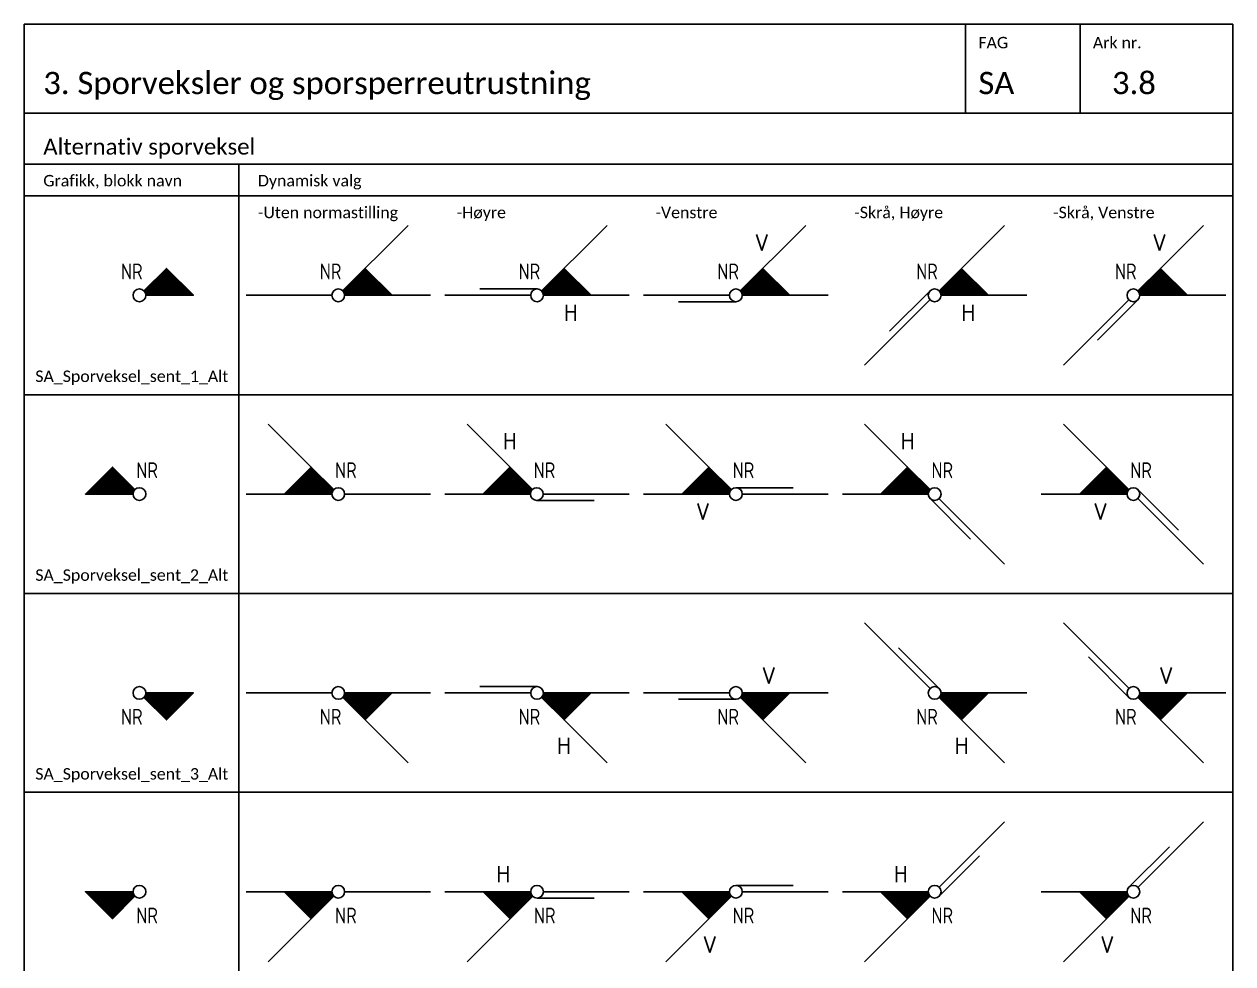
# Model space of a CAD drawing. Header units: millimetres. Extents: x -210 to 2500, y -2763 to 277.
# Drawn here: x 1470 to 1660, y -484.7 to -337 of the extents above; entities that cross this region are included whole.
import ezdxf
from ezdxf.enums import TextEntityAlignment as Align

# ---------------------------------------------------------------- set-up
doc = ezdxf.new("R2010")
doc.units = ezdxf.units.MM
for name, color, linetype in [('RAMME', 5, 'Continuous'), ('RAMME SYMBOLER', 4, 'Continuous'), ('RAMME TEKST', 7, 'Continuous'), ('SIG-SPOR enlinje', 5, 'Continuous'), ('SIG-Sporveksler', 2, 'Continuous'), ('SIG_ATT_Tekst25', 2, 'Continuous')]:
    doc.layers.add(name, color=color, linetype=linetype)
doc.layers.add('Wipeout', color=7, linetype='Continuous', true_color=0xfffefd)
doc.styles.add('Calibri', font='calibri.ttf')
doc.styles.add('ISOCP', font='isocp.shx', dxfattribs={"width": 0.9})

# ---------------------------------------------------------------- blocks, each defined once
blk = doc.blocks.new('*U27')
at = {"linetype": 'ByBlock', "lineweight": -2}
h = blk.add_hatch(color=0, dxfattribs=at)
h.dxf.hatch_style = 1
edge = h.paths.add_edge_path()
edge.add_line((1, 0), (6, 0))
edge.add_line((6, 0), (6, 6))
edge.add_line((6, 6), (0.71, 0.71))
edge.add_arc((0, 0), 1, 0, 45, ccw=False)
at = {"color": 0, "linetype": 'ByBlock', "lineweight": -2}
for points in [[(1, 0), (6, 0), (6, 6), (0.71, 0.71, -0.198912), (1, 0)], [(1.1, 0.1), (5.9, 0.1), (5.9, 5.76), (0.85, 0.7, -0.151986)], [(1.18, 0.2), (5.8, 0.2), (5.8, 5.52), (0.98, 0.7, -0.113104)], [(1.26, 0.3), (5.7, 0.3), (5.7, 5.28), (1.11, 0.68, -0.080086)], [(1.34, 0.4), (5.6, 0.4), (5.6, 5.03), (1.23, 0.67, -0.051519)], [(1.41, 0.5), (5.5, 0.5), (5.5, 4.79), (1.35, 0.65, -0.026437)], [(1.48, 0.6), (5.4, 0.6), (5.4, 4.55), (1.47, 0.62, -0.004151)]]:
    blk.add_lwpolyline(points, format="xyb", close=True, dxfattribs=at)
for points in [[(1.69, 0.7), (5.3, 0.7), (5.3, 4.31)], [(1.93, 0.8), (5.2, 0.8), (5.2, 4.07)], [(2.17, 0.9), (5.1, 0.9), (5.1, 3.83)], [(2.41, 1), (5, 1), (5, 3.59)], [(2.66, 1.1), (4.9, 1.1), (4.9, 3.34)], [(2.9, 1.2), (4.8, 1.2), (4.8, 3.1)], [(3.14, 1.3), (4.7, 1.3), (4.7, 2.86)], [(3.38, 1.4), (4.6, 1.4), (4.6, 2.62)], [(3.62, 1.5), (4.5, 1.5), (4.5, 2.38)], [(3.86, 1.6), (4.4, 1.6), (4.4, 2.14)], [(4.1, 1.7), (4.3, 1.7), (4.3, 1.9)]]:
    blk.add_lwpolyline(points, close=True, dxfattribs=at)
blk = doc.blocks.new('*U316')
at = {"layer": 'SIG_ATT_Tekst25', "linetype": 'ByBlock', "lineweight": -2, "style": 'ISOCP', "width": 0.9}
blk.add_attdef('NR', text='', height=2.5, dxfattribs=at).set_placement((0.5, 2.5), align=Align.RIGHT)
blk.add_wipeout([(-1, 0), (-0.99, 0.13), (-0.97, 0.26), (-0.92, 0.38), (-0.87, 0.5), (-0.79, 0.61), (-0.71, 0.71), (-0.61, 0.79), (-0.5, 0.87), (-0.38, 0.92), (-0.26, 0.97), (-0.13, 0.99), (0, 1), (0.13, 0.99), (0.26, 0.97), (0.38, 0.92), (0.5, 0.87), (0.61, 0.79), (0.71, 0.71), (0.79, 0.61), (0.87, 0.5), (0.92, 0.38), (0.97, 0.26), (0.99, 0.13), (1, 0), (0.99, -0.13), (0.97, -0.26), (0.92, -0.38), (0.87, -0.5), (0.79, -0.61), (0.71, -0.71), (0.61, -0.79), (0.5, -0.87), (0.38, -0.92), (0.26, -0.97), (0.13, -0.99), (0, -1), (-0.13, -0.99), (-0.26, -0.97), (-0.38, -0.92), (-0.5, -0.87), (-0.61, -0.79), (-0.71, -0.71), (-0.79, -0.61), (-0.87, -0.5), (-0.92, -0.38), (-0.97, -0.26), (-0.99, -0.13)]).dxf.layer = 'Wipeout'
at = {"color": 0, "linetype": 'ByBlock', "lineweight": -2}
blk.add_circle((0, 0), 1, dxfattribs=at)
at = {"color": 0, "linetype": 'ByBlock', "lineweight": -2, "xscale": -1, "rotation": 225}
blk.add_blockref('*U27', (0, 0), dxfattribs=at)
blk = doc.blocks.new('*U317')
at = {"color": 0, "linetype": 'ByBlock', "lineweight": -2}
for p, q in [((4.61, -4), (4.61, -1.5)), ((6, -4), (6, -1.5)), ((4.61, -2.61), (6, -2.61))]:
    blk.add_line(p, q, dxfattribs=at)
at = {"layer": 'SIG_ATT_Tekst25', "linetype": 'ByBlock', "lineweight": -2, "style": 'ISOCP', "width": 0.9}
blk.add_attdef('NR', text='', height=2.5, dxfattribs=at).set_placement((0.5, 2.5), align=Align.RIGHT)
blk.add_wipeout([(-1, 0), (-0.99, 0.13), (-0.97, 0.26), (-0.92, 0.38), (-0.87, 0.5), (-0.79, 0.61), (-0.71, 0.71), (-0.61, 0.79), (-0.5, 0.87), (-0.38, 0.92), (-0.26, 0.97), (-0.13, 0.99), (0, 1), (0.13, 0.99), (0.26, 0.97), (0.38, 0.92), (0.5, 0.87), (0.61, 0.79), (0.71, 0.71), (0.79, 0.61), (0.87, 0.5), (0.92, 0.38), (0.97, 0.26), (0.99, 0.13), (1, 0), (0.99, -0.13), (0.97, -0.26), (0.92, -0.38), (0.87, -0.5), (0.79, -0.61), (0.71, -0.71), (0.61, -0.79), (0.5, -0.87), (0.38, -0.92), (0.26, -0.97), (0.13, -0.99), (0, -1), (-0.13, -0.99), (-0.26, -0.97), (-0.38, -0.92), (-0.5, -0.87), (-0.61, -0.79), (-0.71, -0.71), (-0.79, -0.61), (-0.87, -0.5), (-0.92, -0.38), (-0.97, -0.26), (-0.99, -0.13)]).dxf.layer = 'Wipeout'
at = {"color": 0, "linetype": 'ByBlock', "lineweight": -2}
blk.add_line((0, 1), (-9, 1), dxfattribs=at)
blk.add_circle((0, 0), 1, dxfattribs=at)
at = {"color": 0, "linetype": 'ByBlock', "lineweight": -2, "xscale": -1, "rotation": 225}
blk.add_blockref('*U27', (0, 0), dxfattribs=at)
blk = doc.blocks.new('*U318')
at = {"color": 0, "linetype": 'ByBlock', "lineweight": -2}
for q in [(3.27, 9.56), (4.94, 9.56)]:
    blk.add_line((4.11, 7.06), q, dxfattribs=at)
at = {"layer": 'SIG_ATT_Tekst25', "linetype": 'ByBlock', "lineweight": -2, "style": 'ISOCP', "width": 0.9}
blk.add_attdef('NR', text='', height=2.5, dxfattribs=at).set_placement((0.5, 2.5), align=Align.RIGHT)
blk.add_wipeout([(-1, 0), (-0.99, 0.13), (-0.97, 0.26), (-0.92, 0.38), (-0.87, 0.5), (-0.79, 0.61), (-0.71, 0.71), (-0.61, 0.79), (-0.5, 0.87), (-0.38, 0.92), (-0.26, 0.97), (-0.13, 0.99), (0, 1), (0.13, 0.99), (0.26, 0.97), (0.38, 0.92), (0.5, 0.87), (0.61, 0.79), (0.71, 0.71), (0.79, 0.61), (0.87, 0.5), (0.92, 0.38), (0.97, 0.26), (0.99, 0.13), (1, 0), (0.99, -0.13), (0.97, -0.26), (0.92, -0.38), (0.87, -0.5), (0.79, -0.61), (0.71, -0.71), (0.61, -0.79), (0.5, -0.87), (0.38, -0.92), (0.26, -0.97), (0.13, -0.99), (0, -1), (-0.13, -0.99), (-0.26, -0.97), (-0.38, -0.92), (-0.5, -0.87), (-0.61, -0.79), (-0.71, -0.71), (-0.79, -0.61), (-0.87, -0.5), (-0.92, -0.38), (-0.97, -0.26), (-0.99, -0.13)]).dxf.layer = 'Wipeout'
at = {"color": 0, "linetype": 'ByBlock', "lineweight": -2}
blk.add_line((0, -1), (-9, -1), dxfattribs=at)
blk.add_circle((0, 0), 1, dxfattribs=at)
at = {"color": 0, "linetype": 'ByBlock', "lineweight": -2, "xscale": -1, "rotation": 225}
blk.add_blockref('*U27', (0, 0), dxfattribs=at)
blk = doc.blocks.new('*U319')
at = {"color": 0, "linetype": 'ByBlock', "lineweight": -2}
for p, q in [((4.61, -4), (4.61, -1.5)), ((6, -4), (6, -1.5)), ((4.61, -2.61), (6, -2.61))]:
    blk.add_line(p, q, dxfattribs=at)
at = {"layer": 'SIG_ATT_Tekst25', "linetype": 'ByBlock', "lineweight": -2, "style": 'ISOCP', "width": 0.9}
blk.add_attdef('NR', text='', height=2.5, dxfattribs=at).set_placement((0.5, 2.5), align=Align.RIGHT)
blk.add_wipeout([(-1, 0), (-0.99, 0.13), (-0.97, 0.26), (-0.92, 0.38), (-0.87, 0.5), (-0.79, 0.61), (-0.71, 0.71), (-0.61, 0.79), (-0.5, 0.87), (-0.38, 0.92), (-0.26, 0.97), (-0.13, 0.99), (0, 1), (0.13, 0.99), (0.26, 0.97), (0.38, 0.92), (0.5, 0.87), (0.61, 0.79), (0.71, 0.71), (0.79, 0.61), (0.87, 0.5), (0.92, 0.38), (0.97, 0.26), (0.99, 0.13), (1, 0), (0.99, -0.13), (0.97, -0.26), (0.92, -0.38), (0.87, -0.5), (0.79, -0.61), (0.71, -0.71), (0.61, -0.79), (0.5, -0.87), (0.38, -0.92), (0.26, -0.97), (0.13, -0.99), (0, -1), (-0.13, -0.99), (-0.26, -0.97), (-0.38, -0.92), (-0.5, -0.87), (-0.61, -0.79), (-0.71, -0.71), (-0.79, -0.61), (-0.87, -0.5), (-0.92, -0.38), (-0.97, -0.26), (-0.99, -0.13)]).dxf.layer = 'Wipeout'
at = {"color": 0, "linetype": 'ByBlock', "lineweight": -2}
blk.add_line((-0.71, 0.71), (-7.07, -5.66), dxfattribs=at)
blk.add_circle((0, 0), 1, dxfattribs=at)
at = {"color": 0, "linetype": 'ByBlock', "lineweight": -2, "xscale": -1, "rotation": 225}
blk.add_blockref('*U27', (0, 0), dxfattribs=at)
blk = doc.blocks.new('*U315')
at = {"color": 0, "linetype": 'ByBlock', "lineweight": -2}
for q in [(3.27, 9.56), (4.94, 9.56)]:
    blk.add_line((4.11, 7.06), q, dxfattribs=at)
at = {"layer": 'SIG_ATT_Tekst25', "linetype": 'ByBlock', "lineweight": -2, "style": 'ISOCP', "width": 0.9}
blk.add_attdef('NR', text='', height=2.5, dxfattribs=at).set_placement((0.5, 2.5), align=Align.RIGHT)
blk.add_wipeout([(-1, 0), (-0.99, 0.13), (-0.97, 0.26), (-0.92, 0.38), (-0.87, 0.5), (-0.79, 0.61), (-0.71, 0.71), (-0.61, 0.79), (-0.5, 0.87), (-0.38, 0.92), (-0.26, 0.97), (-0.13, 0.99), (0, 1), (0.13, 0.99), (0.26, 0.97), (0.38, 0.92), (0.5, 0.87), (0.61, 0.79), (0.71, 0.71), (0.79, 0.61), (0.87, 0.5), (0.92, 0.38), (0.97, 0.26), (0.99, 0.13), (1, 0), (0.99, -0.13), (0.97, -0.26), (0.92, -0.38), (0.87, -0.5), (0.79, -0.61), (0.71, -0.71), (0.61, -0.79), (0.5, -0.87), (0.38, -0.92), (0.26, -0.97), (0.13, -0.99), (0, -1), (-0.13, -0.99), (-0.26, -0.97), (-0.38, -0.92), (-0.5, -0.87), (-0.61, -0.79), (-0.71, -0.71), (-0.79, -0.61), (-0.87, -0.5), (-0.92, -0.38), (-0.97, -0.26), (-0.99, -0.13)]).dxf.layer = 'Wipeout'
at = {"color": 0, "linetype": 'ByBlock', "lineweight": -2}
blk.add_line((0.71, -0.71), (-5.66, -7.07), dxfattribs=at)
blk.add_circle((0, 0), 1, dxfattribs=at)
at = {"color": 0, "linetype": 'ByBlock', "lineweight": -2, "xscale": -1, "rotation": 225}
blk.add_blockref('*U27', (0, 0), dxfattribs=at)
blk = doc.blocks.new('*U28')
at = {"linetype": 'ByBlock', "lineweight": -2}
h = blk.add_hatch(color=0, dxfattribs=at)
h.dxf.hatch_style = 1
edge = h.paths.add_edge_path()
edge.add_line((1, 0), (6, 0))
edge.add_line((6, 0), (6, 6))
edge.add_line((6, 6), (0.71, 0.71))
edge.add_arc((0, 0), 1, 0, 45, ccw=False)
at = {"color": 0, "linetype": 'ByBlock', "lineweight": -2}
for points in [[(1, 0), (6, 0), (6, 6), (0.71, 0.71, -0.198912), (1, 0)], [(1.1, 0.1), (5.9, 0.1), (5.9, 5.76), (0.85, 0.7, -0.151986)], [(1.18, 0.2), (5.8, 0.2), (5.8, 5.52), (0.98, 0.7, -0.113104)], [(1.26, 0.3), (5.7, 0.3), (5.7, 5.28), (1.11, 0.68, -0.080086)], [(1.34, 0.4), (5.6, 0.4), (5.6, 5.03), (1.23, 0.67, -0.051519)], [(1.41, 0.5), (5.5, 0.5), (5.5, 4.79), (1.35, 0.65, -0.026437)], [(1.48, 0.6), (5.4, 0.6), (5.4, 4.55), (1.47, 0.62, -0.004151)]]:
    blk.add_lwpolyline(points, format="xyb", close=True, dxfattribs=at)
for points in [[(1.69, 0.7), (5.3, 0.7), (5.3, 4.31)], [(1.93, 0.8), (5.2, 0.8), (5.2, 4.07)], [(2.17, 0.9), (5.1, 0.9), (5.1, 3.83)], [(2.41, 1), (5, 1), (5, 3.59)], [(2.66, 1.1), (4.9, 1.1), (4.9, 3.34)], [(2.9, 1.2), (4.8, 1.2), (4.8, 3.1)], [(3.14, 1.3), (4.7, 1.3), (4.7, 2.86)], [(3.38, 1.4), (4.6, 1.4), (4.6, 2.62)], [(3.62, 1.5), (4.5, 1.5), (4.5, 2.38)], [(3.86, 1.6), (4.4, 1.6), (4.4, 2.14)], [(4.1, 1.7), (4.3, 1.7), (4.3, 1.9)]]:
    blk.add_lwpolyline(points, close=True, dxfattribs=at)
blk = doc.blocks.new('*U324')
at = {"layer": 'SIG_ATT_Tekst25', "linetype": 'ByBlock', "lineweight": -2, "style": 'ISOCP', "width": 0.9}
blk.add_attdef('NR', (-0.5, 2.5), '', height=2.5, dxfattribs=at)
blk.add_wipeout([(-1, 0), (-0.99, 0.13), (-0.97, 0.26), (-0.92, 0.38), (-0.87, 0.5), (-0.79, 0.61), (-0.71, 0.71), (-0.61, 0.79), (-0.5, 0.87), (-0.38, 0.92), (-0.26, 0.97), (-0.13, 0.99), (0, 1), (0.13, 0.99), (0.26, 0.97), (0.38, 0.92), (0.5, 0.87), (0.61, 0.79), (0.71, 0.71), (0.79, 0.61), (0.87, 0.5), (0.92, 0.38), (0.97, 0.26), (0.99, 0.13), (1, 0), (0.99, -0.13), (0.97, -0.26), (0.92, -0.38), (0.87, -0.5), (0.79, -0.61), (0.71, -0.71), (0.61, -0.79), (0.5, -0.87), (0.38, -0.92), (0.26, -0.97), (0.13, -0.99), (0, -1), (-0.13, -0.99), (-0.26, -0.97), (-0.38, -0.92), (-0.5, -0.87), (-0.61, -0.79), (-0.71, -0.71), (-0.79, -0.61), (-0.87, -0.5), (-0.92, -0.38), (-0.97, -0.26), (-0.99, -0.13)]).dxf.layer = 'Wipeout'
at = {"color": 0, "linetype": 'ByBlock', "lineweight": -2}
blk.add_circle((0, 0), 1, dxfattribs=at)
at = {"color": 0, "linetype": 'ByBlock', "lineweight": -2, "rotation": 135}
blk.add_blockref('*U28', (0, 0), dxfattribs=at)
blk = doc.blocks.new('*U320')
at = {"color": 0, "linetype": 'ByBlock', "lineweight": -2}
for p, q in [((-4.94, 7.06), (-4.94, 9.56)), ((-3.55, 7.06), (-3.55, 9.56)), ((-4.94, 8.45), (-3.55, 8.45))]:
    blk.add_line(p, q, dxfattribs=at)
at = {"layer": 'SIG_ATT_Tekst25', "linetype": 'ByBlock', "lineweight": -2, "style": 'ISOCP', "width": 0.9}
blk.add_attdef('NR', (-0.5, 2.5), '', height=2.5, dxfattribs=at)
blk.add_wipeout([(-1, 0), (-0.99, 0.13), (-0.97, 0.26), (-0.92, 0.38), (-0.87, 0.5), (-0.79, 0.61), (-0.71, 0.71), (-0.61, 0.79), (-0.5, 0.87), (-0.38, 0.92), (-0.26, 0.97), (-0.13, 0.99), (0, 1), (0.13, 0.99), (0.26, 0.97), (0.38, 0.92), (0.5, 0.87), (0.61, 0.79), (0.71, 0.71), (0.79, 0.61), (0.87, 0.5), (0.92, 0.38), (0.97, 0.26), (0.99, 0.13), (1, 0), (0.99, -0.13), (0.97, -0.26), (0.92, -0.38), (0.87, -0.5), (0.79, -0.61), (0.71, -0.71), (0.61, -0.79), (0.5, -0.87), (0.38, -0.92), (0.26, -0.97), (0.13, -0.99), (0, -1), (-0.13, -0.99), (-0.26, -0.97), (-0.38, -0.92), (-0.5, -0.87), (-0.61, -0.79), (-0.71, -0.71), (-0.79, -0.61), (-0.87, -0.5), (-0.92, -0.38), (-0.97, -0.26), (-0.99, -0.13)]).dxf.layer = 'Wipeout'
at = {"color": 0, "linetype": 'ByBlock', "lineweight": -2}
blk.add_line((0, -1), (9, -1), dxfattribs=at)
blk.add_circle((0, 0), 1, dxfattribs=at)
at = {"color": 0, "linetype": 'ByBlock', "lineweight": -2, "rotation": 135}
blk.add_blockref('*U28', (0, 0), dxfattribs=at)
blk = doc.blocks.new('*U321')
at = {"color": 0, "linetype": 'ByBlock', "lineweight": -2}
for q in [(-6, -1.5), (-4.33, -1.5)]:
    blk.add_line((-5.17, -4), q, dxfattribs=at)
at = {"layer": 'SIG_ATT_Tekst25', "linetype": 'ByBlock', "lineweight": -2, "style": 'ISOCP', "width": 0.9}
blk.add_attdef('NR', (-0.5, 2.5), '', height=2.5, dxfattribs=at)
blk.add_wipeout([(-1, 0), (-0.99, 0.13), (-0.97, 0.26), (-0.92, 0.38), (-0.87, 0.5), (-0.79, 0.61), (-0.71, 0.71), (-0.61, 0.79), (-0.5, 0.87), (-0.38, 0.92), (-0.26, 0.97), (-0.13, 0.99), (0, 1), (0.13, 0.99), (0.26, 0.97), (0.38, 0.92), (0.5, 0.87), (0.61, 0.79), (0.71, 0.71), (0.79, 0.61), (0.87, 0.5), (0.92, 0.38), (0.97, 0.26), (0.99, 0.13), (1, 0), (0.99, -0.13), (0.97, -0.26), (0.92, -0.38), (0.87, -0.5), (0.79, -0.61), (0.71, -0.71), (0.61, -0.79), (0.5, -0.87), (0.38, -0.92), (0.26, -0.97), (0.13, -0.99), (0, -1), (-0.13, -0.99), (-0.26, -0.97), (-0.38, -0.92), (-0.5, -0.87), (-0.61, -0.79), (-0.71, -0.71), (-0.79, -0.61), (-0.87, -0.5), (-0.92, -0.38), (-0.97, -0.26), (-0.99, -0.13)]).dxf.layer = 'Wipeout'
at = {"color": 0, "linetype": 'ByBlock', "lineweight": -2}
blk.add_line((0, 1), (9, 1), dxfattribs=at)
blk.add_circle((0, 0), 1, dxfattribs=at)
at = {"color": 0, "linetype": 'ByBlock', "lineweight": -2, "rotation": 135}
blk.add_blockref('*U28', (0, 0), dxfattribs=at)
blk = doc.blocks.new('*U322')
at = {"color": 0, "linetype": 'ByBlock', "lineweight": -2}
for p, q in [((-4.94, 7.06), (-4.94, 9.56)), ((-3.55, 7.06), (-3.55, 9.56)), ((-4.94, 8.45), (-3.55, 8.45))]:
    blk.add_line(p, q, dxfattribs=at)
at = {"layer": 'SIG_ATT_Tekst25', "linetype": 'ByBlock', "lineweight": -2, "style": 'ISOCP', "width": 0.9}
blk.add_attdef('NR', (-0.5, 2.5), '', height=2.5, dxfattribs=at)
blk.add_wipeout([(-1, 0), (-0.99, 0.13), (-0.97, 0.26), (-0.92, 0.38), (-0.87, 0.5), (-0.79, 0.61), (-0.71, 0.71), (-0.61, 0.79), (-0.5, 0.87), (-0.38, 0.92), (-0.26, 0.97), (-0.13, 0.99), (0, 1), (0.13, 0.99), (0.26, 0.97), (0.38, 0.92), (0.5, 0.87), (0.61, 0.79), (0.71, 0.71), (0.79, 0.61), (0.87, 0.5), (0.92, 0.38), (0.97, 0.26), (0.99, 0.13), (1, 0), (0.99, -0.13), (0.97, -0.26), (0.92, -0.38), (0.87, -0.5), (0.79, -0.61), (0.71, -0.71), (0.61, -0.79), (0.5, -0.87), (0.38, -0.92), (0.26, -0.97), (0.13, -0.99), (0, -1), (-0.13, -0.99), (-0.26, -0.97), (-0.38, -0.92), (-0.5, -0.87), (-0.61, -0.79), (-0.71, -0.71), (-0.79, -0.61), (-0.87, -0.5), (-0.92, -0.38), (-0.97, -0.26), (-0.99, -0.13)]).dxf.layer = 'Wipeout'
at = {"color": 0, "linetype": 'ByBlock', "lineweight": -2}
blk.add_line((-0.71, -0.71), (5.66, -7.07), dxfattribs=at)
blk.add_circle((0, 0), 1, dxfattribs=at)
at = {"color": 0, "linetype": 'ByBlock', "lineweight": -2, "rotation": 135}
blk.add_blockref('*U28', (0, 0), dxfattribs=at)
blk = doc.blocks.new('*U323')
at = {"color": 0, "linetype": 'ByBlock', "lineweight": -2}
for q in [(-6, -1.5), (-4.33, -1.5)]:
    blk.add_line((-5.17, -4), q, dxfattribs=at)
at = {"layer": 'SIG_ATT_Tekst25', "linetype": 'ByBlock', "lineweight": -2, "style": 'ISOCP', "width": 0.9}
blk.add_attdef('NR', (-0.5, 2.5), '', height=2.5, dxfattribs=at)
blk.add_wipeout([(-1, 0), (-0.99, 0.13), (-0.97, 0.26), (-0.92, 0.38), (-0.87, 0.5), (-0.79, 0.61), (-0.71, 0.71), (-0.61, 0.79), (-0.5, 0.87), (-0.38, 0.92), (-0.26, 0.97), (-0.13, 0.99), (0, 1), (0.13, 0.99), (0.26, 0.97), (0.38, 0.92), (0.5, 0.87), (0.61, 0.79), (0.71, 0.71), (0.79, 0.61), (0.87, 0.5), (0.92, 0.38), (0.97, 0.26), (0.99, 0.13), (1, 0), (0.99, -0.13), (0.97, -0.26), (0.92, -0.38), (0.87, -0.5), (0.79, -0.61), (0.71, -0.71), (0.61, -0.79), (0.5, -0.87), (0.38, -0.92), (0.26, -0.97), (0.13, -0.99), (0, -1), (-0.13, -0.99), (-0.26, -0.97), (-0.38, -0.92), (-0.5, -0.87), (-0.61, -0.79), (-0.71, -0.71), (-0.79, -0.61), (-0.87, -0.5), (-0.92, -0.38), (-0.97, -0.26), (-0.99, -0.13)]).dxf.layer = 'Wipeout'
at = {"color": 0, "linetype": 'ByBlock', "lineweight": -2}
blk.add_line((0.71, 0.71), (7.07, -5.66), dxfattribs=at)
blk.add_circle((0, 0), 1, dxfattribs=at)
at = {"color": 0, "linetype": 'ByBlock', "lineweight": -2, "rotation": 135}
blk.add_blockref('*U28', (0, 0), dxfattribs=at)
blk = doc.blocks.new('*U29')
at = {"linetype": 'ByBlock', "lineweight": -2}
h = blk.add_hatch(color=0, dxfattribs=at)
h.dxf.hatch_style = 1
edge = h.paths.add_edge_path()
edge.add_line((1, 0), (6, 0))
edge.add_line((6, 0), (6, 6))
edge.add_line((6, 6), (0.71, 0.71))
edge.add_arc((0, 0), 1, 0, 45, ccw=False)
at = {"color": 0, "linetype": 'ByBlock', "lineweight": -2}
for points in [[(1, 0), (6, 0), (6, 6), (0.71, 0.71, -0.198912), (1, 0)], [(1.1, 0.1), (5.9, 0.1), (5.9, 5.76), (0.85, 0.7, -0.151986)], [(1.18, 0.2), (5.8, 0.2), (5.8, 5.52), (0.98, 0.7, -0.113104)], [(1.26, 0.3), (5.7, 0.3), (5.7, 5.28), (1.11, 0.68, -0.080086)], [(1.34, 0.4), (5.6, 0.4), (5.6, 5.03), (1.23, 0.67, -0.051519)], [(1.41, 0.5), (5.5, 0.5), (5.5, 4.79), (1.35, 0.65, -0.026437)], [(1.48, 0.6), (5.4, 0.6), (5.4, 4.55), (1.47, 0.62, -0.004151)]]:
    blk.add_lwpolyline(points, format="xyb", close=True, dxfattribs=at)
for points in [[(1.69, 0.7), (5.3, 0.7), (5.3, 4.31)], [(1.93, 0.8), (5.2, 0.8), (5.2, 4.07)], [(2.17, 0.9), (5.1, 0.9), (5.1, 3.83)], [(2.41, 1), (5, 1), (5, 3.59)], [(2.66, 1.1), (4.9, 1.1), (4.9, 3.34)], [(2.9, 1.2), (4.8, 1.2), (4.8, 3.1)], [(3.14, 1.3), (4.7, 1.3), (4.7, 2.86)], [(3.38, 1.4), (4.6, 1.4), (4.6, 2.62)], [(3.62, 1.5), (4.5, 1.5), (4.5, 2.38)], [(3.86, 1.6), (4.4, 1.6), (4.4, 2.14)], [(4.1, 1.7), (4.3, 1.7), (4.3, 1.9)]]:
    blk.add_lwpolyline(points, close=True, dxfattribs=at)
blk = doc.blocks.new('*U325')
at = {"layer": 'SIG_ATT_Tekst25', "linetype": 'ByBlock', "lineweight": -2, "style": 'ISOCP', "width": 0.9}
blk.add_attdef('NR', text='', height=2.5, dxfattribs=at).set_placement((0.5, -5), align=Align.RIGHT)
blk.add_wipeout([(-1, 0), (-0.99, 0.13), (-0.97, 0.26), (-0.92, 0.38), (-0.87, 0.5), (-0.79, 0.61), (-0.71, 0.71), (-0.61, 0.79), (-0.5, 0.87), (-0.38, 0.92), (-0.26, 0.97), (-0.13, 0.99), (0, 1), (0.13, 0.99), (0.26, 0.97), (0.38, 0.92), (0.5, 0.87), (0.61, 0.79), (0.71, 0.71), (0.79, 0.61), (0.87, 0.5), (0.92, 0.38), (0.97, 0.26), (0.99, 0.13), (1, 0), (0.99, -0.13), (0.97, -0.26), (0.92, -0.38), (0.87, -0.5), (0.79, -0.61), (0.71, -0.71), (0.61, -0.79), (0.5, -0.87), (0.38, -0.92), (0.26, -0.97), (0.13, -0.99), (0, -1), (-0.13, -0.99), (-0.26, -0.97), (-0.38, -0.92), (-0.5, -0.87), (-0.61, -0.79), (-0.71, -0.71), (-0.79, -0.61), (-0.87, -0.5), (-0.92, -0.38), (-0.97, -0.26), (-0.99, -0.13)]).dxf.layer = 'Wipeout'
at = {"color": 0, "linetype": 'ByBlock', "lineweight": -2}
blk.add_circle((0, 0), 1, dxfattribs=at)
at = {"color": 0, "linetype": 'ByBlock', "lineweight": -2, "rotation": 315}
blk.add_blockref('*U29', (0, 0), dxfattribs=at)
blk = doc.blocks.new('*U326')
at = {"color": 0, "linetype": 'ByBlock', "lineweight": -2}
for p, q in [((3.55, -9.56), (3.55, -7.06)), ((4.94, -9.56), (4.94, -7.06)), ((3.55, -8.17), (4.94, -8.17))]:
    blk.add_line(p, q, dxfattribs=at)
at = {"layer": 'SIG_ATT_Tekst25', "linetype": 'ByBlock', "lineweight": -2, "style": 'ISOCP', "width": 0.9}
blk.add_attdef('NR', text='', height=2.5, dxfattribs=at).set_placement((0.5, -5), align=Align.RIGHT)
blk.add_wipeout([(-1, 0), (-0.99, 0.13), (-0.97, 0.26), (-0.92, 0.38), (-0.87, 0.5), (-0.79, 0.61), (-0.71, 0.71), (-0.61, 0.79), (-0.5, 0.87), (-0.38, 0.92), (-0.26, 0.97), (-0.13, 0.99), (0, 1), (0.13, 0.99), (0.26, 0.97), (0.38, 0.92), (0.5, 0.87), (0.61, 0.79), (0.71, 0.71), (0.79, 0.61), (0.87, 0.5), (0.92, 0.38), (0.97, 0.26), (0.99, 0.13), (1, 0), (0.99, -0.13), (0.97, -0.26), (0.92, -0.38), (0.87, -0.5), (0.79, -0.61), (0.71, -0.71), (0.61, -0.79), (0.5, -0.87), (0.38, -0.92), (0.26, -0.97), (0.13, -0.99), (0, -1), (-0.13, -0.99), (-0.26, -0.97), (-0.38, -0.92), (-0.5, -0.87), (-0.61, -0.79), (-0.71, -0.71), (-0.79, -0.61), (-0.87, -0.5), (-0.92, -0.38), (-0.97, -0.26), (-0.99, -0.13)]).dxf.layer = 'Wipeout'
at = {"color": 0, "linetype": 'ByBlock', "lineweight": -2}
blk.add_line((0, 1), (-9, 1), dxfattribs=at)
blk.add_circle((0, 0), 1, dxfattribs=at)
at = {"color": 0, "linetype": 'ByBlock', "lineweight": -2, "rotation": 315}
blk.add_blockref('*U29', (0, 0), dxfattribs=at)
blk = doc.blocks.new('*U327')
at = {"color": 0, "linetype": 'ByBlock', "lineweight": -2}
for q in [(4.33, 4), (6, 4)]:
    blk.add_line((5.17, 1.5), q, dxfattribs=at)
at = {"layer": 'SIG_ATT_Tekst25', "linetype": 'ByBlock', "lineweight": -2, "style": 'ISOCP', "width": 0.9}
blk.add_attdef('NR', text='', height=2.5, dxfattribs=at).set_placement((0.5, -5), align=Align.RIGHT)
blk.add_wipeout([(-1, 0), (-0.99, 0.13), (-0.97, 0.26), (-0.92, 0.38), (-0.87, 0.5), (-0.79, 0.61), (-0.71, 0.71), (-0.61, 0.79), (-0.5, 0.87), (-0.38, 0.92), (-0.26, 0.97), (-0.13, 0.99), (0, 1), (0.13, 0.99), (0.26, 0.97), (0.38, 0.92), (0.5, 0.87), (0.61, 0.79), (0.71, 0.71), (0.79, 0.61), (0.87, 0.5), (0.92, 0.38), (0.97, 0.26), (0.99, 0.13), (1, 0), (0.99, -0.13), (0.97, -0.26), (0.92, -0.38), (0.87, -0.5), (0.79, -0.61), (0.71, -0.71), (0.61, -0.79), (0.5, -0.87), (0.38, -0.92), (0.26, -0.97), (0.13, -0.99), (0, -1), (-0.13, -0.99), (-0.26, -0.97), (-0.38, -0.92), (-0.5, -0.87), (-0.61, -0.79), (-0.71, -0.71), (-0.79, -0.61), (-0.87, -0.5), (-0.92, -0.38), (-0.97, -0.26), (-0.99, -0.13)]).dxf.layer = 'Wipeout'
at = {"color": 0, "linetype": 'ByBlock', "lineweight": -2}
blk.add_line((0, -1), (-9, -1), dxfattribs=at)
blk.add_circle((0, 0), 1, dxfattribs=at)
at = {"color": 0, "linetype": 'ByBlock', "lineweight": -2, "rotation": 315}
blk.add_blockref('*U29', (0, 0), dxfattribs=at)
blk = doc.blocks.new('*U328')
at = {"color": 0, "linetype": 'ByBlock', "lineweight": -2}
for p, q in [((3.55, -9.56), (3.55, -7.06)), ((4.94, -9.56), (4.94, -7.06)), ((3.55, -8.17), (4.94, -8.17))]:
    blk.add_line(p, q, dxfattribs=at)
at = {"layer": 'SIG_ATT_Tekst25', "linetype": 'ByBlock', "lineweight": -2, "style": 'ISOCP', "width": 0.9}
blk.add_attdef('NR', text='', height=2.5, dxfattribs=at).set_placement((0.5, -5), align=Align.RIGHT)
blk.add_wipeout([(-1, 0), (-0.99, 0.13), (-0.97, 0.26), (-0.92, 0.38), (-0.87, 0.5), (-0.79, 0.61), (-0.71, 0.71), (-0.61, 0.79), (-0.5, 0.87), (-0.38, 0.92), (-0.26, 0.97), (-0.13, 0.99), (0, 1), (0.13, 0.99), (0.26, 0.97), (0.38, 0.92), (0.5, 0.87), (0.61, 0.79), (0.71, 0.71), (0.79, 0.61), (0.87, 0.5), (0.92, 0.38), (0.97, 0.26), (0.99, 0.13), (1, 0), (0.99, -0.13), (0.97, -0.26), (0.92, -0.38), (0.87, -0.5), (0.79, -0.61), (0.71, -0.71), (0.61, -0.79), (0.5, -0.87), (0.38, -0.92), (0.26, -0.97), (0.13, -0.99), (0, -1), (-0.13, -0.99), (-0.26, -0.97), (-0.38, -0.92), (-0.5, -0.87), (-0.61, -0.79), (-0.71, -0.71), (-0.79, -0.61), (-0.87, -0.5), (-0.92, -0.38), (-0.97, -0.26), (-0.99, -0.13)]).dxf.layer = 'Wipeout'
at = {"color": 0, "linetype": 'ByBlock', "lineweight": -2}
blk.add_line((0.71, 0.71), (-5.66, 7.07), dxfattribs=at)
blk.add_circle((0, 0), 1, dxfattribs=at)
at = {"color": 0, "linetype": 'ByBlock', "lineweight": -2, "rotation": 315}
blk.add_blockref('*U29', (0, 0), dxfattribs=at)
blk = doc.blocks.new('*U329')
at = {"color": 0, "linetype": 'ByBlock', "lineweight": -2}
for q in [(4.33, 4), (6, 4)]:
    blk.add_line((5.17, 1.5), q, dxfattribs=at)
at = {"layer": 'SIG_ATT_Tekst25', "linetype": 'ByBlock', "lineweight": -2, "style": 'ISOCP', "width": 0.9}
blk.add_attdef('NR', text='', height=2.5, dxfattribs=at).set_placement((0.5, -5), align=Align.RIGHT)
blk.add_wipeout([(-1, 0), (-0.99, 0.13), (-0.97, 0.26), (-0.92, 0.38), (-0.87, 0.5), (-0.79, 0.61), (-0.71, 0.71), (-0.61, 0.79), (-0.5, 0.87), (-0.38, 0.92), (-0.26, 0.97), (-0.13, 0.99), (0, 1), (0.13, 0.99), (0.26, 0.97), (0.38, 0.92), (0.5, 0.87), (0.61, 0.79), (0.71, 0.71), (0.79, 0.61), (0.87, 0.5), (0.92, 0.38), (0.97, 0.26), (0.99, 0.13), (1, 0), (0.99, -0.13), (0.97, -0.26), (0.92, -0.38), (0.87, -0.5), (0.79, -0.61), (0.71, -0.71), (0.61, -0.79), (0.5, -0.87), (0.38, -0.92), (0.26, -0.97), (0.13, -0.99), (0, -1), (-0.13, -0.99), (-0.26, -0.97), (-0.38, -0.92), (-0.5, -0.87), (-0.61, -0.79), (-0.71, -0.71), (-0.79, -0.61), (-0.87, -0.5), (-0.92, -0.38), (-0.97, -0.26), (-0.99, -0.13)]).dxf.layer = 'Wipeout'
at = {"color": 0, "linetype": 'ByBlock', "lineweight": -2}
blk.add_line((-0.71, -0.71), (-7.07, 5.66), dxfattribs=at)
blk.add_circle((0, 0), 1, dxfattribs=at)
at = {"color": 0, "linetype": 'ByBlock', "lineweight": -2, "rotation": 315}
blk.add_blockref('*U29', (0, 0), dxfattribs=at)
blk = doc.blocks.new('*U30')
at = {"linetype": 'ByBlock', "lineweight": -2}
h = blk.add_hatch(color=0, dxfattribs=at)
h.dxf.hatch_style = 1
edge = h.paths.add_edge_path()
edge.add_line((1, 0), (6, 0))
edge.add_line((6, 0), (6, 6))
edge.add_line((6, 6), (0.71, 0.71))
edge.add_arc((0, 0), 1, 0, 45, ccw=False)
at = {"color": 0, "linetype": 'ByBlock', "lineweight": -2}
for points in [[(1, 0), (6, 0), (6, 6), (0.71, 0.71, -0.198912), (1, 0)], [(1.1, 0.1), (5.9, 0.1), (5.9, 5.76), (0.85, 0.7, -0.151986)], [(1.18, 0.2), (5.8, 0.2), (5.8, 5.52), (0.98, 0.7, -0.113104)], [(1.26, 0.3), (5.7, 0.3), (5.7, 5.28), (1.11, 0.68, -0.080086)], [(1.34, 0.4), (5.6, 0.4), (5.6, 5.03), (1.23, 0.67, -0.051519)], [(1.41, 0.5), (5.5, 0.5), (5.5, 4.79), (1.35, 0.65, -0.026437)], [(1.48, 0.6), (5.4, 0.6), (5.4, 4.55), (1.47, 0.62, -0.004151)]]:
    blk.add_lwpolyline(points, format="xyb", close=True, dxfattribs=at)
for points in [[(1.69, 0.7), (5.3, 0.7), (5.3, 4.31)], [(1.93, 0.8), (5.2, 0.8), (5.2, 4.07)], [(2.17, 0.9), (5.1, 0.9), (5.1, 3.83)], [(2.41, 1), (5, 1), (5, 3.59)], [(2.66, 1.1), (4.9, 1.1), (4.9, 3.34)], [(2.9, 1.2), (4.8, 1.2), (4.8, 3.1)], [(3.14, 1.3), (4.7, 1.3), (4.7, 2.86)], [(3.38, 1.4), (4.6, 1.4), (4.6, 2.62)], [(3.62, 1.5), (4.5, 1.5), (4.5, 2.38)], [(3.86, 1.6), (4.4, 1.6), (4.4, 2.14)], [(4.1, 1.7), (4.3, 1.7), (4.3, 1.9)]]:
    blk.add_lwpolyline(points, close=True, dxfattribs=at)
blk = doc.blocks.new('*U334')
at = {"layer": 'SIG_ATT_Tekst25', "linetype": 'ByBlock', "lineweight": -2, "style": 'ISOCP', "width": 0.9}
blk.add_attdef('NR', (-0.5, -5), '', height=2.5, dxfattribs=at)
blk.add_wipeout([(-1, 0), (-0.99, 0.13), (-0.97, 0.26), (-0.92, 0.38), (-0.87, 0.5), (-0.79, 0.61), (-0.71, 0.71), (-0.61, 0.79), (-0.5, 0.87), (-0.38, 0.92), (-0.26, 0.97), (-0.13, 0.99), (0, 1), (0.13, 0.99), (0.26, 0.97), (0.38, 0.92), (0.5, 0.87), (0.61, 0.79), (0.71, 0.71), (0.79, 0.61), (0.87, 0.5), (0.92, 0.38), (0.97, 0.26), (0.99, 0.13), (1, 0), (0.99, -0.13), (0.97, -0.26), (0.92, -0.38), (0.87, -0.5), (0.79, -0.61), (0.71, -0.71), (0.61, -0.79), (0.5, -0.87), (0.38, -0.92), (0.26, -0.97), (0.13, -0.99), (0, -1), (-0.13, -0.99), (-0.26, -0.97), (-0.38, -0.92), (-0.5, -0.87), (-0.61, -0.79), (-0.71, -0.71), (-0.79, -0.61), (-0.87, -0.5), (-0.92, -0.38), (-0.97, -0.26), (-0.99, -0.13)]).dxf.layer = 'Wipeout'
at = {"color": 0, "linetype": 'ByBlock', "lineweight": -2}
blk.add_circle((0, 0), 1, dxfattribs=at)
at = {"color": 0, "linetype": 'ByBlock', "lineweight": -2, "xscale": -1, "rotation": 45}
blk.add_blockref('*U30', (0, 0), dxfattribs=at)
blk = doc.blocks.new('*U330')
at = {"color": 0, "linetype": 'ByBlock', "lineweight": -2}
for p, q in [((-6, 1.5), (-6, 4)), ((-4.61, 1.5), (-4.61, 4)), ((-6, 2.89), (-4.61, 2.89))]:
    blk.add_line(p, q, dxfattribs=at)
at = {"layer": 'SIG_ATT_Tekst25', "linetype": 'ByBlock', "lineweight": -2, "style": 'ISOCP', "width": 0.9}
blk.add_attdef('NR', (-0.5, -5), '', height=2.5, dxfattribs=at)
blk.add_wipeout([(-1, 0), (-0.99, 0.13), (-0.97, 0.26), (-0.92, 0.38), (-0.87, 0.5), (-0.79, 0.61), (-0.71, 0.71), (-0.61, 0.79), (-0.5, 0.87), (-0.38, 0.92), (-0.26, 0.97), (-0.13, 0.99), (0, 1), (0.13, 0.99), (0.26, 0.97), (0.38, 0.92), (0.5, 0.87), (0.61, 0.79), (0.71, 0.71), (0.79, 0.61), (0.87, 0.5), (0.92, 0.38), (0.97, 0.26), (0.99, 0.13), (1, 0), (0.99, -0.13), (0.97, -0.26), (0.92, -0.38), (0.87, -0.5), (0.79, -0.61), (0.71, -0.71), (0.61, -0.79), (0.5, -0.87), (0.38, -0.92), (0.26, -0.97), (0.13, -0.99), (0, -1), (-0.13, -0.99), (-0.26, -0.97), (-0.38, -0.92), (-0.5, -0.87), (-0.61, -0.79), (-0.71, -0.71), (-0.79, -0.61), (-0.87, -0.5), (-0.92, -0.38), (-0.97, -0.26), (-0.99, -0.13)]).dxf.layer = 'Wipeout'
at = {"color": 0, "linetype": 'ByBlock', "lineweight": -2}
blk.add_line((0, -1), (9, -1), dxfattribs=at)
blk.add_circle((0, 0), 1, dxfattribs=at)
at = {"color": 0, "linetype": 'ByBlock', "lineweight": -2, "xscale": -1, "rotation": 45}
blk.add_blockref('*U30', (0, 0), dxfattribs=at)
blk = doc.blocks.new('*U331')
at = {"color": 0, "linetype": 'ByBlock', "lineweight": -2}
for q in [(-4.94, -7.06), (-3.27, -7.06)]:
    blk.add_line((-4.11, -9.56), q, dxfattribs=at)
at = {"layer": 'SIG_ATT_Tekst25', "linetype": 'ByBlock', "lineweight": -2, "style": 'ISOCP', "width": 0.9}
blk.add_attdef('NR', (-0.5, -5), '', height=2.5, dxfattribs=at)
blk.add_wipeout([(-1, 0), (-0.99, 0.13), (-0.97, 0.26), (-0.92, 0.38), (-0.87, 0.5), (-0.79, 0.61), (-0.71, 0.71), (-0.61, 0.79), (-0.5, 0.87), (-0.38, 0.92), (-0.26, 0.97), (-0.13, 0.99), (0, 1), (0.13, 0.99), (0.26, 0.97), (0.38, 0.92), (0.5, 0.87), (0.61, 0.79), (0.71, 0.71), (0.79, 0.61), (0.87, 0.5), (0.92, 0.38), (0.97, 0.26), (0.99, 0.13), (1, 0), (0.99, -0.13), (0.97, -0.26), (0.92, -0.38), (0.87, -0.5), (0.79, -0.61), (0.71, -0.71), (0.61, -0.79), (0.5, -0.87), (0.38, -0.92), (0.26, -0.97), (0.13, -0.99), (0, -1), (-0.13, -0.99), (-0.26, -0.97), (-0.38, -0.92), (-0.5, -0.87), (-0.61, -0.79), (-0.71, -0.71), (-0.79, -0.61), (-0.87, -0.5), (-0.92, -0.38), (-0.97, -0.26), (-0.99, -0.13)]).dxf.layer = 'Wipeout'
at = {"color": 0, "linetype": 'ByBlock', "lineweight": -2}
blk.add_line((0, 1), (9, 1), dxfattribs=at)
blk.add_circle((0, 0), 1, dxfattribs=at)
at = {"color": 0, "linetype": 'ByBlock', "lineweight": -2, "xscale": -1, "rotation": 45}
blk.add_blockref('*U30', (0, 0), dxfattribs=at)
blk = doc.blocks.new('*U332')
at = {"color": 0, "linetype": 'ByBlock', "lineweight": -2}
for p, q in [((-6, 1.5), (-6, 4)), ((-4.61, 1.5), (-4.61, 4)), ((-6, 2.89), (-4.61, 2.89))]:
    blk.add_line(p, q, dxfattribs=at)
at = {"layer": 'SIG_ATT_Tekst25', "linetype": 'ByBlock', "lineweight": -2, "style": 'ISOCP', "width": 0.9}
blk.add_attdef('NR', (-0.5, -5), '', height=2.5, dxfattribs=at)
blk.add_wipeout([(-1, 0), (-0.99, 0.13), (-0.97, 0.26), (-0.92, 0.38), (-0.87, 0.5), (-0.79, 0.61), (-0.71, 0.71), (-0.61, 0.79), (-0.5, 0.87), (-0.38, 0.92), (-0.26, 0.97), (-0.13, 0.99), (0, 1), (0.13, 0.99), (0.26, 0.97), (0.38, 0.92), (0.5, 0.87), (0.61, 0.79), (0.71, 0.71), (0.79, 0.61), (0.87, 0.5), (0.92, 0.38), (0.97, 0.26), (0.99, 0.13), (1, 0), (0.99, -0.13), (0.97, -0.26), (0.92, -0.38), (0.87, -0.5), (0.79, -0.61), (0.71, -0.71), (0.61, -0.79), (0.5, -0.87), (0.38, -0.92), (0.26, -0.97), (0.13, -0.99), (0, -1), (-0.13, -0.99), (-0.26, -0.97), (-0.38, -0.92), (-0.5, -0.87), (-0.61, -0.79), (-0.71, -0.71), (-0.79, -0.61), (-0.87, -0.5), (-0.92, -0.38), (-0.97, -0.26), (-0.99, -0.13)]).dxf.layer = 'Wipeout'
at = {"color": 0, "linetype": 'ByBlock', "lineweight": -2}
blk.add_line((0.71, -0.71), (7.07, 5.66), dxfattribs=at)
blk.add_circle((0, 0), 1, dxfattribs=at)
at = {"color": 0, "linetype": 'ByBlock', "lineweight": -2, "xscale": -1, "rotation": 45}
blk.add_blockref('*U30', (0, 0), dxfattribs=at)
blk = doc.blocks.new('*U333')
at = {"color": 0, "linetype": 'ByBlock', "lineweight": -2}
for q in [(-4.94, -7.06), (-3.27, -7.06)]:
    blk.add_line((-4.11, -9.56), q, dxfattribs=at)
at = {"layer": 'SIG_ATT_Tekst25', "linetype": 'ByBlock', "lineweight": -2, "style": 'ISOCP', "width": 0.9}
blk.add_attdef('NR', (-0.5, -5), '', height=2.5, dxfattribs=at)
blk.add_wipeout([(-1, 0), (-0.99, 0.13), (-0.97, 0.26), (-0.92, 0.38), (-0.87, 0.5), (-0.79, 0.61), (-0.71, 0.71), (-0.61, 0.79), (-0.5, 0.87), (-0.38, 0.92), (-0.26, 0.97), (-0.13, 0.99), (0, 1), (0.13, 0.99), (0.26, 0.97), (0.38, 0.92), (0.5, 0.87), (0.61, 0.79), (0.71, 0.71), (0.79, 0.61), (0.87, 0.5), (0.92, 0.38), (0.97, 0.26), (0.99, 0.13), (1, 0), (0.99, -0.13), (0.97, -0.26), (0.92, -0.38), (0.87, -0.5), (0.79, -0.61), (0.71, -0.71), (0.61, -0.79), (0.5, -0.87), (0.38, -0.92), (0.26, -0.97), (0.13, -0.99), (0, -1), (-0.13, -0.99), (-0.26, -0.97), (-0.38, -0.92), (-0.5, -0.87), (-0.61, -0.79), (-0.71, -0.71), (-0.79, -0.61), (-0.87, -0.5), (-0.92, -0.38), (-0.97, -0.26), (-0.99, -0.13)]).dxf.layer = 'Wipeout'
at = {"color": 0, "linetype": 'ByBlock', "lineweight": -2}
blk.add_line((-0.71, 0.71), (5.66, 7.07), dxfattribs=at)
blk.add_circle((0, 0), 1, dxfattribs=at)
at = {"color": 0, "linetype": 'ByBlock', "lineweight": -2, "xscale": -1, "rotation": 45}
blk.add_blockref('*U30', (0, 0), dxfattribs=at)

msp = doc.modelspace()

# ---------------------------------------------------------------- linework, layer by layer
at = {"layer": 'RAMME'}
msp.add_lwpolyline([(1660, -337), (1470, -337), (1470, -614), (1660, -614)], close=True, dxfattribs=at)
msp.add_lwpolyline([(1470, -351), (1660, -351)], dxfattribs=at)
at = {"layer": 'RAMME SYMBOLER'}
for p, q in [((1618, -351), (1618, -337)), ((1636, -351), (1636, -337)), ((1470, -359), (1660, -359)), ((1503.75, -359), (1503.75, -614)), ((1470, -364), (1660, -364)), ((1470, -395.25), (1660, -395.25)), ((1470, -426.5), (1660, -426.5)), ((1470, -457.75), (1660, -457.75))]:
    msp.add_line(p, q, dxfattribs=at)
at = {"layer": 'SIG-SPOR enlinje'}
for p, q in [((1519.375, -379.625), (1530.375, -368.625)), ((1550.625, -379.625), (1561.625, -368.625)), ((1581.875, -379.625), (1592.875, -368.625)), ((1602.125, -390.625), (1624.125, -368.625)), ((1633.375, -390.625), (1655.375, -368.625)), ((1533.875, -379.625), (1504.875, -379.625)), ((1565.125, -379.625), (1536.125, -379.625)), ((1596.375, -379.625), (1567.375, -379.625)), ((1627.625, -379.625), (1613.125, -379.625)), ((1658.875, -379.625), (1644.375, -379.625)), ((1519.375, -410.875), (1508.375, -399.875)), ((1550.625, -410.875), (1539.625, -399.875)), ((1581.875, -410.875), (1570.875, -399.875)), ((1624.125, -421.875), (1602.125, -399.875)), ((1655.375, -421.875), (1633.375, -399.875)), ((1504.875, -410.875), (1533.875, -410.875)), ((1536.125, -410.875), (1565.125, -410.875)), ((1567.375, -410.875), (1596.375, -410.875)), ((1598.625, -410.875), (1613.125, -410.875)), ((1629.875, -410.875), (1644.375, -410.875)), ((1602.125, -431.125), (1624.125, -453.125)), ((1633.375, -431.125), (1655.375, -453.125)), ((1533.875, -442.125), (1504.875, -442.125)), ((1519.375, -442.125), (1530.375, -453.125)), ((1565.125, -442.125), (1536.125, -442.125)), ((1550.625, -442.125), (1561.625, -453.125)), ((1596.375, -442.125), (1567.375, -442.125)), ((1581.875, -442.125), (1592.875, -453.125)), ((1627.625, -442.125), (1613.125, -442.125)), ((1658.875, -442.125), (1644.375, -442.125)), ((1624.125, -462.375), (1602.125, -484.375)), ((1655.375, -462.375), (1633.375, -484.375)), ((1504.875, -473.375), (1533.875, -473.375)), ((1519.375, -473.375), (1508.375, -484.375)), ((1536.125, -473.375), (1565.125, -473.375)), ((1550.625, -473.375), (1539.625, -484.375)), ((1567.375, -473.375), (1596.375, -473.375)), ((1581.875, -473.375), (1570.875, -484.375)), ((1598.625, -473.375), (1613.125, -473.375)), ((1629.875, -473.375), (1644.375, -473.375))]:
    msp.add_line(p, q, dxfattribs=at)

# ---------------------------------------------------------------- texts
at = {"layer": 'RAMME TEKST', "linetype": 'ByBlock', "style": 'Calibri'}
for s, height, p in [('FAG', 1.8, (1620, -340.8)), ('Ark nr.', 1.8, (1638, -340.8)), ('3. Sporveksler og sporsperreutrustning', 3.5, (1473, -348)), ('SA', 3.5, (1620, -348)), ('3.8', 3.5, (1641, -348)), ('Alternativ sporveksel', 2.5, (1473, -357.5)), ('Grafikk, blokk navn', 1.8, (1473, -362.5)), ('Dynamisk valg', 1.8, (1506.75, -362.5)), ('-Uten normastilling', 1.8, (1506.75, -367.5)), ('-Høyre', 1.8, (1538, -367.5)), ('-Venstre', 1.8, (1569.25, -367.5)), ('-Skrå, Høyre', 1.8, (1600.5, -367.5)), ('-Skrå, Venstre', 1.8, (1631.75, -367.5)), ('SA_Sporveksel_sent_1_Alt', 1.8, (1471.75, -393.25)), ('SA_Sporveksel_sent_2_Alt', 1.8, (1471.75, -424.5)), ('SA_Sporveksel_sent_3_Alt', 1.8, (1471.75, -455.75))]:
    msp.add_text(s, height=height, dxfattribs=at).set_placement(p)

# ---------------------------------------------------------------- next in the draw order: block references
at = {"layer": 'SIG-Sporveksler'}
for name, p in [('*U318', (1581.875, -379.625)), ('*U315', (1644.375, -379.625)), ('*U316', (1488.125, -379.625)), ('*U316', (1519.375, -379.625)), ('*U317', (1550.625, -379.625)), ('*U319', (1613.125, -379.625)), ('*U320', (1550.589, -410.875)), ('*U322', (1613.125, -410.875)), ('*U324', (1488.125, -410.875)), ('*U324', (1519.375, -410.875)), ('*U321', (1581.875, -410.875)), ('*U323', (1644.375, -410.875)), ('*U328', (1613.125, -442.125)), ('*U329', (1644.375, -442.125)), ('*U325', (1488.125, -442.125)), ('*U325', (1519.375, -442.125)), ('*U326', (1550.625, -442.125)), ('*U327', (1581.875, -442.125)), ('*U333', (1644.375, -473.375)), ('*U332', (1613.125, -473.375)), ('*U334', (1488.125, -473.375)), ('*U334', (1519.375, -473.375)), ('*U330', (1550.625, -473.375)), ('*U331', (1581.875, -473.375))]:
    msp.add_blockref(name, p, dxfattribs=at).add_auto_attribs({'NR': 'NR'})

doc.saveas('drawing.dxf')
